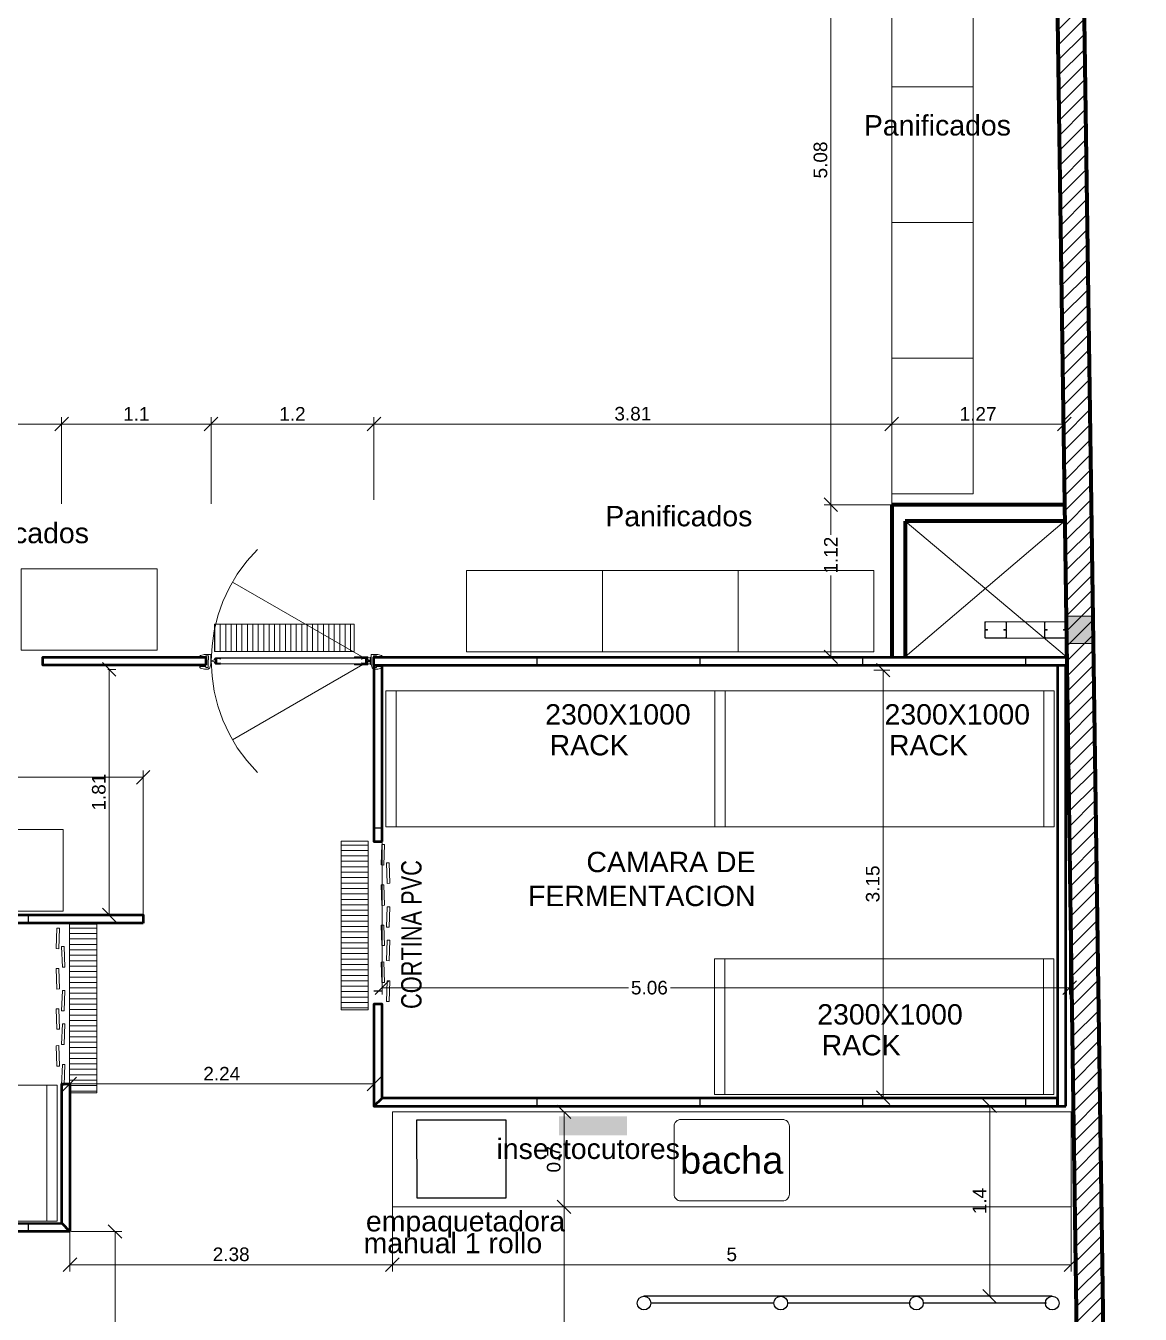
# Model space of a CAD drawing. Header units: inches. Extents: x 2 to 337, y 2 to 182.
# Drawn here: x 287.9 to 296.11, y 53.91 to 63.4 of the extents above; entities that cross this region are included whole.
import ezdxf

# ---------------------------------------------------------------- set-up
doc = ezdxf.new("R2010")
doc.units = ezdxf.units.IN
doc.header["$MEASUREMENT"] = 0
doc.linetypes.add('ACAD_ISO10W100', pattern=[18, 12, -3, 0, -3])
doc.linetypes.add('HIDDEN2', pattern=[4.7625, 3.175, -1.5875])
for name, color, linetype in [('(C)Paneles 60mm.', 4, 'Continuous'), ('0-CORTINAPVC-TXT', 7, 'Continuous'), ('01-COTAS ESTRUCTURA', 9, 'Continuous'), ('DEF-GUARDARIEL', 1, 'Continuous'), ('JU-PLANTA(XREF)$0$0-EQUIPAMIENTO-LAB', 6, 'Continuous'), ('JU-PLANTA(XREF)$0$COMESTIBLES0-EQUIP-TXT', 3, 'Continuous'), ('L pisos', 8, 'Continuous')]:
    doc.layers.add(name, color=color, linetype=linetype)
for name, color, linetype, lineweight in [('0-EQUIPAMIENTO-LAB', 6, 'Continuous', 13), ('01 eje', 30, 'ACAD_ISO10W100', 9), ('ARQ-CORTINA PVC', 4, 'Continuous', 5), ('ARQ-REJILLAS', 4, 'Continuous', 5), ('COMESTIBLES0-EQUIP-TXT', 3, 'Continuous', 9), ('L COTAS', 1, 'Continuous', 9), ('L EQUIP', 6, 'Continuous', 9), ('l muro', 5, 'Continuous', 80), ('L PANELES', 136, 'Continuous', 50), ('L PROYEC', 4, 'HIDDEN2', 9), ('LAVADO MU', 10, 'Continuous', 5), ('smr acero', 170, 'Continuous', 15)]:
    doc.layers.add(name, color=color, linetype=linetype, lineweight=lineweight)
doc.styles.add('3mm para 1.100', font='ARIAL.TTF')
doc.styles.add('ARIAL', font='ARIAL.TTF')
doc.styles.add('JU-PLANTA(XREF)$0$ARIAL', font='ARIAL.TTF')
doc.styles.add('LZ-COME$0$LETRITAS', font='ROMAN1.shx', dxfattribs={"width": 1.2, "height": 0.225})
doc.styles.get("Standard").update_dxf_attribs({"font": 'ARIAL.TTF'})
doc.dimstyles.new('cotas 1.50', dxfattribs={"dimscale": 0.5, "dimtxt": 0.2, "dimasz": 0.2, "dimexe": 0.1, "dimexo": 0, "dimgap": 0.05, "dimtad": 1, "dimdsep": 46, "dimtxsty": 'ARIAL', "dimblk": 'OBLIQUE', "dimcen": 0.09, "dimclrd": 256, "dimclre": 256, "dimclrt": 256, "dimadec": 0, "dimazin": 2, "dimtfac": 1, "dimtofl": 0, "dimtmove": 2, "dimatfit": 3, "dimfxl": 0, "dimtolj": 1, "dimtzin": 0, "dimlwd": -1, "dimlwe": -1, "dimarcsym": 0})

# ---------------------------------------------------------------- blocks, each defined once
blk = doc.blocks.new('terreno1')
at = {"layer": '01 eje', "ltscale": 0.05}
blk.add_line((2904.08, 736.346), (2902.361, 855.1848), dxfattribs=at)
blk = doc.blocks.new('RACKS 250')
for p, q in [((-1.05, -2.5), (-1.05, 0)), ((-1.05, 0), (-0.05, 0)), ((-0.05, 0), (-0.05, -2.5)), ((-1.05, -0.0762), (-0.05, -0.0762)), ((-1.05, -2.4238), (-0.05, -2.4238)), ((-0.05, -2.5), (-1.05, -2.5))]:
    blk.add_line(p, q)
blk = doc.blocks.new('_Oblique')
at = {"color": 0, "linetype": 'ByBlock', "lineweight": -2}
blk.add_line((-0.5, -0.5), (0.5, 0.5), dxfattribs=at)
blk = doc.blocks.new('*D566')
at = {"layer": 'Defpoints', "color": 0}
for p in [(290.526, 57.3992), (295.5909, 57.3009), (295.5909, 56.3181)]:
    blk.add_point(p, dxfattribs=at)
at = {"layer": 'L COTAS'}
for p, q in [((290.526, 57.3992), (290.526, 56.2681)), ((295.5909, 57.3009), (295.5909, 56.2681)), ((290.526, 56.3181), (292.3408, 56.3181)), ((295.5909, 56.3181), (292.6505, 56.3181))]:
    blk.add_line(p, q, dxfattribs=at)
at = {"layer": 'L COTAS', "xscale": 0.1, "yscale": 0.1, "zscale": 0.1, "rotation": 180}
blk.add_blockref('_Oblique', (290.526, 56.3181), dxfattribs=at)
at = {"layer": 'L COTAS', "xscale": 0.1, "yscale": 0.1, "zscale": 0.1}
blk.add_blockref('_Oblique', (295.5909, 56.3181), dxfattribs=at)
at = {"layer": 'L COTAS', "insert": (292.4956, 56.3181), "char_height": 0.1, "attachment_point": 5, "style": 'ARIAL'}
blk.add_mtext('\\A1;5.06', dxfattribs=at)
blk = doc.blocks.new('*D567')
at = {"layer": 'Defpoints', "color": 0}
for p in [(294.1501, 58.6578), (294.1501, 55.5078), (294.2175, 55.5078)]:
    blk.add_point(p, dxfattribs=at)
at = {"layer": 'L COTAS'}
for p, q in [((294.1501, 58.6578), (294.2675, 58.6578)), ((294.2175, 58.6578), (294.2175, 55.5078)), ((294.1501, 55.5078), (294.2675, 55.5078))]:
    blk.add_line(p, q, dxfattribs=at)
at = {"layer": 'L COTAS', "xscale": 0.1, "yscale": 0.1, "zscale": 0.1}
for p, rotation in [((294.2175, 58.6578), 90), ((294.2175, 55.5078), 270)]:
    blk.add_blockref('_Oblique', p, dxfattribs=dict(at, rotation=rotation))
at = {"layer": 'L COTAS', "insert": (294.1414, 57.0828), "char_height": 0.1, "attachment_point": 5, "rotation": 90, "style": 'ARIAL'}
blk.add_mtext('\\A1;3.15', dxfattribs=at)
blk = doc.blocks.new('*D568')
at = {"layer": 'Defpoints', "color": 0}
for p in [(294.6974, 55.4479), (294.6974, 54.0452), (295.0029, 54.0452)]:
    blk.add_point(p, dxfattribs=at)
at = {"layer": 'L COTAS'}
for p, q in [((294.6974, 55.4479), (295.0529, 55.4479)), ((295.0029, 55.4479), (295.0029, 54.0452)), ((294.6974, 54.0452), (295.0529, 54.0452))]:
    blk.add_line(p, q, dxfattribs=at)
at = {"layer": 'L COTAS', "xscale": 0.1, "yscale": 0.1, "zscale": 0.1}
for p, rotation in [((295.0029, 55.4479), 90), ((295.0029, 54.0452), 270)]:
    blk.add_blockref('_Oblique', p, dxfattribs=dict(at, rotation=rotation))
at = {"layer": 'L COTAS', "insert": (294.9277, 54.7465), "char_height": 0.1, "attachment_point": 5, "rotation": 90, "style": 'ARIAL'}
blk.add_mtext('\\A1;1.4', dxfattribs=at)
blk = doc.blocks.new('*D571')
at = {"layer": 'Defpoints', "color": 0}
for p in [(293.8323, 59.8762), (294.2811, 59.8762), (294.2809, 58.7561)]:
    blk.add_point(p, dxfattribs=at)
at = {"layer": 'L COTAS'}
for p, q in [((294.2811, 59.8762), (293.7823, 59.8762)), ((293.8323, 59.8762), (293.8323, 59.6546)), ((293.8323, 58.7561), (293.8323, 59.3553)), ((294.2809, 58.7561), (293.7823, 58.7561))]:
    blk.add_line(p, q, dxfattribs=at)
at = {"layer": 'L COTAS', "xscale": 0.1, "yscale": 0.1, "zscale": 0.1}
for p, rotation in [((293.8323, 59.8762), 90), ((293.8323, 58.7561), 270)]:
    blk.add_blockref('_Oblique', p, dxfattribs=dict(at, rotation=rotation))
at = {"layer": 'L COTAS', "insert": (293.8323, 59.5049), "char_height": 0.1, "attachment_point": 5, "rotation": 90, "style": 'ARIAL'}
blk.add_mtext('\\A1;1.12', dxfattribs=at)
blk = doc.blocks.new('*D613')
at = {"layer": 'Defpoints', "color": 0}
for p in [(288.5065, 58.6635), (288.5161, 56.8544), (288.7665, 56.8544)]:
    blk.add_point(p, dxfattribs=at)
at = {"layer": 'L COTAS'}
for p, q in [((288.5065, 58.6635), (288.5661, 58.6635)), ((288.5161, 58.6635), (288.5161, 56.8544)), ((288.7665, 56.8544), (288.4661, 56.8544))]:
    blk.add_line(p, q, dxfattribs=at)
at = {"layer": 'L COTAS', "xscale": 0.1, "yscale": 0.1, "zscale": 0.1}
for p, rotation in [((288.5161, 58.6635), 90), ((288.5161, 56.8544), 270)]:
    blk.add_blockref('_Oblique', p, dxfattribs=dict(at, rotation=rotation))
at = {"layer": 'L COTAS', "insert": (288.44, 57.759), "char_height": 0.1, "attachment_point": 5, "rotation": 90, "style": 'ARIAL'}
blk.add_mtext('\\A1;1.81', dxfattribs=at)
blk = doc.blocks.new('*D614')
at = {"layer": 'Defpoints', "color": 0}
for p in [(288.2246, 55.6096), (288.2246, 55.4445), (290.4661, 55.4445)]:
    blk.add_point(p, dxfattribs=at)
at = {"layer": 'L COTAS'}
for p, q in [((288.2246, 55.4445), (288.2246, 55.6596)), ((290.4661, 55.4445), (290.4661, 55.6596)), ((290.4661, 55.6096), (288.2246, 55.6096))]:
    blk.add_line(p, q, dxfattribs=at)
at = {"layer": 'L COTAS', "xscale": 0.1, "yscale": 0.1, "zscale": 0.1, "rotation": 180}
blk.add_blockref('_Oblique', (288.2246, 55.6096), dxfattribs=at)
at = {"layer": 'L COTAS', "xscale": 0.1, "yscale": 0.1, "zscale": 0.1}
blk.add_blockref('_Oblique', (290.4661, 55.6096), dxfattribs=at)
at = {"layer": 'L COTAS', "insert": (289.3453, 55.6848), "char_height": 0.1, "attachment_point": 5, "style": 'ARIAL'}
blk.add_mtext('\\A1;2.24', dxfattribs=at)
blk = doc.blocks.new('*D616')
at = {"layer": 'Defpoints', "color": 0}
for p in [(288.2378, 54.5224), (288.2379, 49.5043), (288.559, 49.5043)]:
    blk.add_point(p, dxfattribs=at)
at = {"layer": 'L COTAS'}
for p, q in [((288.2378, 54.5224), (288.609, 54.5224)), ((288.559, 54.5224), (288.559, 49.5043)), ((288.2379, 49.5043), (288.609, 49.5043))]:
    blk.add_line(p, q, dxfattribs=at)
at = {"layer": 'L COTAS', "xscale": 0.1, "yscale": 0.1, "zscale": 0.1}
for p, rotation in [((288.559, 54.5224), 90), ((288.559, 49.5043), 270)]:
    blk.add_blockref('_Oblique', p, dxfattribs=dict(at, rotation=rotation))
at = {"layer": 'L COTAS', "insert": (288.483, 52.0134), "char_height": 0.1, "attachment_point": 5, "rotation": 90, "style": 'ARIAL'}
blk.add_mtext('\\A1;5.02', dxfattribs=at)
blk = doc.blocks.new('base1')
at = {"layer": 'smr acero'}
h = blk.add_hatch(color=256, dxfattribs=at)
h.dxf.hatch_style = 1
h.paths.add_polyline_path([(4862.6652, 1040.7971), (4862.6652, 1040.5971), (4862.4652, 1040.5971), (4862.4652, 1040.7971)])
for p, q in [((4863.1112, 1040.7572), (4862.8092, 1040.7572)), ((4863.1112, 1040.6372), (4862.8092, 1040.6372))]:
    blk.add_line(p, q, dxfattribs=at)
blk.add_lwpolyline([(4862.4652, 1040.5971), (4862.6652, 1040.5971), (4862.6652, 1040.7971), (4862.4652, 1040.7971)], close=True, dxfattribs=at)
for points in [[(4862.8192, 1040.7572), (4862.6712, 1040.7572, 0.414214), (4862.6652, 1040.7512), (4862.6652, 1040.7032, 0.414214), (4862.6712, 1040.6972), (4862.6852, 1040.6972), (4862.6852, 1040.6992), (4862.6732, 1040.6992, -0.414214), (4862.6672, 1040.7052), (4862.6672, 1040.7492, -0.414214), (4862.6732, 1040.7552), (4862.8172, 1040.7552, -0.414214), (4862.8232, 1040.7492), (4862.8232, 1040.7052, -0.414214), (4862.8172, 1040.6992), (4862.8052, 1040.6992), (4862.8052, 1040.6972), (4862.8192, 1040.6972, 0.414214), (4862.8252, 1040.7032), (4862.8252, 1040.7512, 0.414214)], [(4863.1112, 1040.7572), (4863.2592, 1040.7572, -0.414214), (4863.2652, 1040.7512), (4863.2652, 1040.7032, -0.414214), (4863.2592, 1040.6972), (4863.2452, 1040.6972), (4863.2452, 1040.6992), (4863.2572, 1040.6992, 0.414214), (4863.2632, 1040.7052), (4863.2632, 1040.7492, 0.414214), (4863.2572, 1040.7552), (4863.1132, 1040.7552, 0.414214), (4863.1072, 1040.7492), (4863.1072, 1040.7052, 0.414214), (4863.1132, 1040.6992), (4863.1252, 1040.6992), (4863.1252, 1040.6972), (4863.1112, 1040.6972, -0.414214), (4863.1052, 1040.7032), (4863.1052, 1040.7512, -0.414214)], [(4862.8192, 1040.6372), (4862.6712, 1040.6372, -0.414214), (4862.6652, 1040.6432), (4862.6652, 1040.6912, -0.414214), (4862.6712, 1040.6972), (4862.6852, 1040.6972), (4862.6852, 1040.6952), (4862.6732, 1040.6952, 0.414214), (4862.6672, 1040.6892), (4862.6672, 1040.6452, 0.414214), (4862.6732, 1040.6392), (4862.8172, 1040.6392, 0.414214), (4862.8232, 1040.6452), (4862.8232, 1040.6892, 0.414214), (4862.8172, 1040.6952), (4862.8052, 1040.6952), (4862.8052, 1040.6972), (4862.8192, 1040.6972, -0.414214), (4862.8252, 1040.6912), (4862.8252, 1040.6432, -0.414214)], [(4863.1112, 1040.6372), (4863.2592, 1040.6372, 0.414214), (4863.2652, 1040.6432), (4863.2652, 1040.6912, 0.414214), (4863.2592, 1040.6972), (4863.2452, 1040.6972), (4863.2452, 1040.6952), (4863.2572, 1040.6952, -0.414214), (4863.2632, 1040.6892), (4863.2632, 1040.6452, -0.414214), (4863.2572, 1040.6392), (4863.1132, 1040.6392, -0.414214), (4863.1072, 1040.6452), (4863.1072, 1040.6892, -0.414214), (4863.1132, 1040.6952), (4863.1252, 1040.6952), (4863.1252, 1040.6972), (4863.1112, 1040.6972, 0.414214), (4863.1052, 1040.6912), (4863.1052, 1040.6432, 0.414214)]]:
    blk.add_lwpolyline(points, format="xyb", close=True, dxfattribs=at)
blk = doc.blocks.new('*D586')
at = {"layer": 'Defpoints', "color": 0}
for p in [(288.1658, 60.4703), (283.1183, 59.9133), (288.1658, 59.8827)]:
    blk.add_point(p, dxfattribs=at)
at = {"layer": 'L COTAS'}
for p, q in [((283.1183, 59.9133), (283.1183, 60.5203)), ((283.1183, 60.4703), (288.1658, 60.4703)), ((288.1658, 59.8827), (288.1658, 60.5203))]:
    blk.add_line(p, q, dxfattribs=at)
at = {"layer": 'L COTAS', "xscale": 0.1, "yscale": 0.1, "zscale": 0.1, "rotation": 180}
blk.add_blockref('_Oblique', (283.1183, 60.4703), dxfattribs=at)
at = {"layer": 'L COTAS', "xscale": 0.1, "yscale": 0.1, "zscale": 0.1}
blk.add_blockref('_Oblique', (288.1658, 60.4703), dxfattribs=at)
at = {"layer": 'L COTAS', "insert": (285.6421, 60.5463), "char_height": 0.1, "attachment_point": 5, "style": 'ARIAL'}
blk.add_mtext('\\A1;5.05', dxfattribs=at)
blk = doc.blocks.new('*D587')
at = {"layer": 'Defpoints', "color": 0}
for p in [(289.2662, 60.4703), (288.1658, 59.8827), (289.2662, 59.8832)]:
    blk.add_point(p, dxfattribs=at)
at = {"layer": 'L COTAS'}
for p, q in [((288.1658, 59.8827), (288.1658, 60.5203)), ((288.1658, 60.4703), (289.2662, 60.4703)), ((289.2662, 59.8832), (289.2662, 60.5203))]:
    blk.add_line(p, q, dxfattribs=at)
at = {"layer": 'L COTAS', "xscale": 0.1, "yscale": 0.1, "zscale": 0.1, "rotation": 180}
blk.add_blockref('_Oblique', (288.1658, 60.4703), dxfattribs=at)
at = {"layer": 'L COTAS', "xscale": 0.1, "yscale": 0.1, "zscale": 0.1}
blk.add_blockref('_Oblique', (289.2662, 60.4703), dxfattribs=at)
at = {"layer": 'L COTAS', "insert": (288.716, 60.5455), "char_height": 0.1, "attachment_point": 5, "style": 'ARIAL'}
blk.add_mtext('\\A1;1.1', dxfattribs=at)
blk = doc.blocks.new('*D588')
at = {"layer": 'Defpoints', "color": 0}
for p in [(290.4662, 60.4703), (290.4662, 59.9136), (289.2662, 59.8832)]:
    blk.add_point(p, dxfattribs=at)
at = {"layer": 'L COTAS'}
for p, q in [((289.2662, 59.8832), (289.2662, 60.5203)), ((289.2662, 60.4703), (290.4662, 60.4703)), ((290.4662, 59.9136), (290.4662, 60.5203))]:
    blk.add_line(p, q, dxfattribs=at)
at = {"layer": 'L COTAS', "xscale": 0.1, "yscale": 0.1, "zscale": 0.1, "rotation": 180}
blk.add_blockref('_Oblique', (289.2662, 60.4703), dxfattribs=at)
at = {"layer": 'L COTAS', "xscale": 0.1, "yscale": 0.1, "zscale": 0.1}
blk.add_blockref('_Oblique', (290.4662, 60.4703), dxfattribs=at)
at = {"layer": 'L COTAS', "insert": (289.8662, 60.5455), "char_height": 0.1, "attachment_point": 5, "style": 'ARIAL'}
blk.add_mtext('\\A1;1.2', dxfattribs=at)
blk = doc.blocks.new('*D589')
at = {"layer": 'Defpoints', "color": 0}
for p in [(294.2811, 60.4703), (290.4662, 59.9136), (294.2811, 59.8762)]:
    blk.add_point(p, dxfattribs=at)
at = {"layer": 'L COTAS'}
for p, q in [((290.4662, 59.9136), (290.4662, 60.5203)), ((290.4662, 60.4703), (294.2811, 60.4703)), ((294.2811, 59.8762), (294.2811, 60.5203))]:
    blk.add_line(p, q, dxfattribs=at)
at = {"layer": 'L COTAS', "xscale": 0.1, "yscale": 0.1, "zscale": 0.1, "rotation": 180}
blk.add_blockref('_Oblique', (290.4662, 60.4703), dxfattribs=at)
at = {"layer": 'L COTAS', "xscale": 0.1, "yscale": 0.1, "zscale": 0.1}
blk.add_blockref('_Oblique', (294.2811, 60.4703), dxfattribs=at)
at = {"layer": 'L COTAS', "insert": (292.3737, 60.5464), "char_height": 0.1, "attachment_point": 5, "style": 'ARIAL'}
blk.add_mtext('\\A1;3.81', dxfattribs=at)
blk = doc.blocks.new('*D628')
at = {"layer": 'Defpoints', "color": 0}
for p in [(288.7665, 57.8685), (283.1183, 56.8544), (288.7665, 56.8544)]:
    blk.add_point(p, dxfattribs=at)
at = {"layer": 'L COTAS'}
for p, q in [((283.1183, 56.8544), (283.1183, 57.9185)), ((288.7665, 56.8544), (288.7665, 57.9185)), ((283.1183, 57.8685), (288.7665, 57.8685))]:
    blk.add_line(p, q, dxfattribs=at)
at = {"layer": 'L COTAS', "xscale": 0.1, "yscale": 0.1, "zscale": 0.1, "rotation": 180}
blk.add_blockref('_Oblique', (283.1183, 57.8685), dxfattribs=at)
at = {"layer": 'L COTAS', "xscale": 0.1, "yscale": 0.1, "zscale": 0.1}
blk.add_blockref('_Oblique', (288.7665, 57.8685), dxfattribs=at)
at = {"layer": 'L COTAS', "insert": (285.9424, 57.9446), "char_height": 0.1, "attachment_point": 5, "style": 'ARIAL'}
blk.add_mtext('\\A1;5.65', dxfattribs=at)
blk = doc.blocks.new('*D629')
at = {"layer": 'Defpoints', "color": 0}
for p in [(295.5527, 60.4703), (294.2811, 59.8762), (295.5527, 59.8762)]:
    blk.add_point(p, dxfattribs=at)
at = {"layer": 'L COTAS'}
for p, q in [((294.2811, 59.8762), (294.2811, 60.5203)), ((294.2811, 60.4703), (295.5527, 60.4703)), ((295.5527, 59.8762), (295.5527, 60.5203))]:
    blk.add_line(p, q, dxfattribs=at)
at = {"layer": 'L COTAS', "xscale": 0.1, "yscale": 0.1, "zscale": 0.1, "rotation": 180}
blk.add_blockref('_Oblique', (294.2811, 60.4703), dxfattribs=at)
at = {"layer": 'L COTAS', "xscale": 0.1, "yscale": 0.1, "zscale": 0.1}
blk.add_blockref('_Oblique', (295.5527, 60.4703), dxfattribs=at)
at = {"layer": 'L COTAS', "insert": (294.9169, 60.5455), "char_height": 0.1, "attachment_point": 5, "style": 'ARIAL'}
blk.add_mtext('\\A1;1.27', dxfattribs=at)
blk = doc.blocks.new('PVV1H 1_00_60')
at = {"layer": 'L EQUIP'}
for p, q in [((0.0173, 0.0017), (0.0173, 0.0467)), ((0.0173, 0.0467), (0.0213, 0.0467)), ((0.0213, 0.0017), (0.0173, 0.0017)), ((0.0213, 0.0467), (0.0213, 0.0017)), ((0.0377, 0.0427), (0.0213, 0.0427)), ((0.0213, 0.0427), (0.0213, 0.0057)), ((0.0213, 0.0337), (0.0263, 0.0292)), ((0.0213, 0.0147), (0.0263, 0.0192)), ((0.0213, 0.0057), (0.0377, 0.0057)), ((0.0276, 0.0287), (0.0315, 0.0287)), ((0.0276, 0.0197), (0.0315, 0.0197)), ((0.1216, 0.0492), (0.0377, 0.0492)), ((0.0377, 0.0492), (0.0377, 0.0427)), ((0.0377, 0.0057), (0.0377, -0.0008)), ((0.1216, 0.0442), (0.0427, 0.0442)), ((0.0427, 0.0442), (0.0427, 0.0042)), ((0.1216, 0.0042), (0.0427, 0.0042)), ((0.0567, 0.0492), (0.0567, 0.0442)), ((0.0567, 0.0042), (0.0567, -0.0008)), ((0.1012, 0.0492), (0.1012, 0.0467)), ((0.1012, 0.0467), (0.1162, 0.0467)), ((0.1012, 0.0017), (0.1012, -0.0008)), ((0.1012, 0.0017), (0.1162, 0.0017)), ((0.1045, 0.0467), (0.1045, 0.0442)), ((0.1045, 0.0042), (0.1045, 0.0017)), ((0.1129, 0.0467), (0.1129, 0.0442)), ((0.1129, 0.0042), (0.1129, 0.0017)), ((0.1162, 0.0492), (0.1162, 0.0467)), ((0.1162, 0.0017), (0.1162, -0.0008)), ((0.1216, 0.0442), (0.1216, 0.0492)), ((0.1216, -0.0008), (0.1216, 0.0042)), ((0.0377, -0.0008), (0.1216, -0.0008))]:
    blk.add_line(p, q, dxfattribs=at)
for points in [[(-0.0154, 0.06), (-0.0527, 0.06), (-0.0527, 0.0637), (-0.0519, 0.0653), (-0.0478, 0.0694), (-0.0242, 0.0756), (-0.0237, 0.0757), (-0.0207, 0.0757), (-0.0205, 0.0758), (0.0003, 0.0758), (0.0018, 0.0743), (0.0018, 0.0717), (0.0052, 0.0717), (0.0066, 0.0711), (0.0109, 0.0668), (0.0171, 0.0433), (0.0172, 0.0428), (0.0172, 0.0397), (0.0173, 0.0395), (0.0173, -0.0138), (0.0153, -0.0158), (-0.0205, -0.0158), (-0.0207, -0.0154), (-0.0238, -0.0154), (-0.0243, -0.0153), (-0.0464, -0.0094), (-0.0465, -0.0094), (-0.0478, -0.0091), (-0.0521, -0.0048), (-0.0527, -0.0034), (-0.0527, 0), (-0.0157, 0), (-0.0157, -0.0073), (-0.0152, -0.0078), (0.0013, -0.0078), (0.0018, -0.0073), (0.0018, 0.0173), (0, 0.0173), (0, 0.0658), (-0.0154, 0.0658)], [(0.0667, 0.0417), (0.9679, 0.0417), (0.9679, 0.0427), (0.0667, 0.0427)], [(0.0667, 0.0057), (0.9679, 0.0057), (0.9679, 0.0067), (0.0667, 0.0067)], [(1.05, 0.06), (1.0873, 0.06), (1.0873, 0.0637), (1.0865, 0.0653), (1.0824, 0.0694), (1.0588, 0.0756), (1.0583, 0.0757), (1.0553, 0.0757), (1.0551, 0.0758), (1.0343, 0.0758), (1.0328, 0.0743), (1.0328, 0.0717), (1.0294, 0.0717), (1.028, 0.0711), (1.0237, 0.0668), (1.0175, 0.0433), (1.0174, 0.0428), (1.0174, 0.0397), (1.0173, 0.0395), (1.0173, -0.0138), (1.0193, -0.0158), (1.0551, -0.0158), (1.0553, -0.0154), (1.0584, -0.0154), (1.0589, -0.0153), (1.081, -0.0094), (1.0811, -0.0094), (1.0824, -0.0091), (1.0867, -0.0048), (1.0873, -0.0034), (1.0873, 0), (1.0503, 0), (1.0503, -0.0073), (1.0498, -0.0078), (1.0333, -0.0078), (1.0328, -0.0073), (1.0328, 0.0173), (1.0346, 0.0173), (1.0346, 0.0658), (1.05, 0.0658)]]:
    blk.add_lwpolyline(points, close=True, dxfattribs=at)
for points in [[(0.0468, 0.0077, -0.414214), (0.0463, 0.0072), (0.0456, 0.0072, -0.185961), (0.0436, 0.0082), (0.0363, 0.0177, 0.169696), (0.0218, 0.0232), (0.0203, 0.0232, -1), (0.0203, 0.0252), (0.0218, 0.0252), (0.0203, 0.0252), (0.0218, 0.0252, 0.169696), (0.0363, 0.0307), (0.0433, 0.0397, -0.283499), (0.0463, 0.0412, -0.414214), (0.0468, 0.0407, -0.414214), (0.0463, 0.0402, 0.473727), (0.0438, 0.038), (0.0438, 0.0277), (0.0468, 0.0277), (0.0468, 0.0334), (0.0493, 0.0334), (0.0493, 0.0149), (0.0468, 0.0149), (0.0468, 0.0207), (0.0438, 0.0207), (0.0438, 0.0101, 0.348864), (0.0457, 0.0082), (0.0463, 0.0082, -0.414214)], [(0.0565, 0.0427), (0.0565, 0.0412, 0.414214), (0.0595, 0.0382), (0.0645, 0.0382, -0.061321), (0.0649, 0.0382), (0.0764, 0.0353), (0.0768, 0.0367), (0.0652, 0.0396, 0.061321), (0.0645, 0.0397), (0.0595, 0.0397, -0.414214), (0.058, 0.0412), (0.058, 0.0427), (0.0767, 0.0427), (0.0767, 0.0442), (0.0477, 0.0442, 0.414214), (0.0447, 0.0412), (0.0447, 0.0285), (0.0462, 0.0285), (0.0462, 0.0359), (0.05, 0.0359, -0.414214), (0.0515, 0.0344), (0.0515, 0.014, -0.414214), (0.05, 0.0125), (0.0462, 0.0125), (0.0462, 0.0199), (0.0447, 0.0199), (0.0447, 0.0072, 0.414214), (0.0477, 0.0042), (0.0767, 0.0042), (0.0767, 0.0057), (0.058, 0.0057), (0.058, 0.0072, -0.414214), (0.0595, 0.0087), (0.0645, 0.0087, 0.061321), (0.0652, 0.0088), (0.0768, 0.0117), (0.0764, 0.0131), (0.0649, 0.0102, -0.061321), (0.0645, 0.0102), (0.0595, 0.0102, 0.414214), (0.0565, 0.0072), (0.0565, 0.0057), (0.0477, 0.0057, -0.414214), (0.0462, 0.0072), (0.0462, 0.011), (0.05, 0.011, 0.414214), (0.053, 0.014), (0.053, 0.0344, 0.414214), (0.05, 0.0374), (0.0462, 0.0374), (0.0462, 0.0412, -0.414214), (0.0477, 0.0427)], [(0.9781, 0.0427), (0.9781, 0.0412, -0.414214), (0.9751, 0.0382), (0.9701, 0.0382, 0.061321), (0.9697, 0.0382), (0.9582, 0.0353), (0.9578, 0.0367), (0.9694, 0.0396, -0.061321), (0.9701, 0.0397), (0.9751, 0.0397, 0.414214), (0.9766, 0.0412), (0.9766, 0.0427), (0.9579, 0.0427), (0.9579, 0.0442), (0.9869, 0.0442, -0.414214), (0.9899, 0.0412), (0.9899, 0.0285), (0.9884, 0.0285), (0.9884, 0.0359), (0.9846, 0.0359, 0.414214), (0.9831, 0.0344), (0.9831, 0.014, 0.414214), (0.9846, 0.0125), (0.9884, 0.0125), (0.9884, 0.0199), (0.9899, 0.0199), (0.9899, 0.0072, -0.414214), (0.9869, 0.0042), (0.9579, 0.0042), (0.9579, 0.0057), (0.9766, 0.0057), (0.9766, 0.0072, 0.414214), (0.9751, 0.0087), (0.9701, 0.0087, -0.061321), (0.9694, 0.0088), (0.9578, 0.0117), (0.9582, 0.0131), (0.9697, 0.0102, 0.061321), (0.9701, 0.0102), (0.9751, 0.0102, -0.414214), (0.9781, 0.0072), (0.9781, 0.0057), (0.9869, 0.0057, 0.414214), (0.9884, 0.0072), (0.9884, 0.011), (0.9846, 0.011, -0.414214), (0.9816, 0.014), (0.9816, 0.0344, -0.414214), (0.9846, 0.0374), (0.9884, 0.0374), (0.9884, 0.0412, 0.414214), (0.9869, 0.0427)], [(0.9878, 0.0077, 0.414214), (0.9883, 0.0072), (0.989, 0.0072, 0.185961), (0.991, 0.0082), (0.9983, 0.0177, -0.169696), (1.0128, 0.0232), (1.0143, 0.0232, 1), (1.0143, 0.0252), (1.0128, 0.0252), (1.0143, 0.0252), (1.0128, 0.0252, -0.169696), (0.9983, 0.0307), (0.9913, 0.0397, 0.283499), (0.9883, 0.0412, 0.414214), (0.9878, 0.0407, 0.414214), (0.9883, 0.0402, -0.473727), (0.9908, 0.038), (0.9908, 0.0277), (0.9878, 0.0277), (0.9878, 0.0334), (0.9853, 0.0334), (0.9853, 0.0149), (0.9878, 0.0149), (0.9878, 0.0207), (0.9908, 0.0207), (0.9908, 0.0101, -0.348864), (0.9889, 0.0082), (0.9883, 0.0082, 0.414214)]]:
    blk.add_lwpolyline(points, format="xyb", close=True, dxfattribs=at)
blk.add_circle((0.0303, 0.0242), 0.0045, dxfattribs=at)
for centre, radius, start, end in [((0.0276, 0.0307), 0.002, 227.72631, 270), ((0.0276, 0.0177), 0.002, 90, 132.27369), ((0.0315, 0.0267), 0.002, 65.38002, 90), ((0.0315, 0.0217), 0.002, 270, 294.61998), ((0.0303, 0.0242), 0.00475, 294.61998, 65.38002)]:
    blk.add_arc(centre, radius, start, end, dxfattribs=at)
at = {"layer": 'L PROYEC'}
for q in [(0.8833, 0.5167), (0.8833, -0.4683)]:
    blk.add_line((0.0303, 0.0242), q, dxfattribs=at)
blk.add_arc((0.0303, 0.0242), 0.985, 315, 45, dxfattribs=at)
blk = doc.blocks.new('*D652')
at = {"layer": 'Defpoints', "color": 0}
for p in [(290.6023, 54.7038), (295.6023, 54.7038), (290.6023, 54.2776)]:
    blk.add_point(p, dxfattribs=at)
at = {"layer": 'L COTAS'}
for p, q in [((290.6023, 54.7038), (290.6023, 54.2276)), ((295.6023, 54.7038), (295.6023, 54.2276)), ((295.6023, 54.2776), (290.6023, 54.2776))]:
    blk.add_line(p, q, dxfattribs=at)
at = {"layer": 'L COTAS', "xscale": 0.1, "yscale": 0.1, "zscale": 0.1, "rotation": 180}
blk.add_blockref('_Oblique', (290.6023, 54.2776), dxfattribs=at)
at = {"layer": 'L COTAS', "xscale": 0.1, "yscale": 0.1, "zscale": 0.1}
blk.add_blockref('_Oblique', (295.6023, 54.2776), dxfattribs=at)
at = {"layer": 'L COTAS', "insert": (293.1023, 54.3534), "char_height": 0.1, "attachment_point": 5, "style": 'ARIAL'}
blk.add_mtext('\\A1;5', dxfattribs=at)
blk = doc.blocks.new('*D653')
at = {"layer": 'Defpoints', "color": 0}
for p in [(290.6023, 54.7038), (288.2272, 54.5224), (288.2272, 54.2776)]:
    blk.add_point(p, dxfattribs=at)
at = {"layer": 'L COTAS'}
for p, q in [((290.6023, 54.7038), (290.6023, 54.2276)), ((288.2272, 54.5224), (288.2272, 54.2276)), ((290.6023, 54.2776), (288.2272, 54.2776))]:
    blk.add_line(p, q, dxfattribs=at)
at = {"layer": 'L COTAS', "xscale": 0.1, "yscale": 0.1, "zscale": 0.1, "rotation": 180}
blk.add_blockref('_Oblique', (288.2272, 54.2776), dxfattribs=at)
at = {"layer": 'L COTAS', "xscale": 0.1, "yscale": 0.1, "zscale": 0.1}
blk.add_blockref('_Oblique', (290.6023, 54.2776), dxfattribs=at)
at = {"layer": 'L COTAS', "insert": (289.4147, 54.3537), "char_height": 0.1, "attachment_point": 5, "style": 'ARIAL'}
blk.add_mtext('\\A1;2.38', dxfattribs=at)
blk = doc.blocks.new('*D655')
at = {"layer": 'Defpoints', "color": 0}
for p in [(291.8672, 54.7038), (291.8672, 54.7038), (291.8677, 50.1553)]:
    blk.add_point(p, dxfattribs=at)
at = {"layer": 'L COTAS'}
for p, q in [((291.8672, 54.7038), (291.8172, 54.7038)), ((291.8672, 50.1553), (291.8672, 54.7038)), ((291.8677, 50.1553), (291.8172, 50.1553))]:
    blk.add_line(p, q, dxfattribs=at)
at = {"layer": 'L COTAS', "xscale": 0.1, "yscale": 0.1, "zscale": 0.1}
for p, rotation in [((291.8672, 54.7038), 90), ((291.8672, 50.1553), 270)]:
    blk.add_blockref('_Oblique', p, dxfattribs=dict(at, rotation=rotation))
at = {"layer": 'L COTAS', "insert": (291.7914, 52.4296), "char_height": 0.1, "attachment_point": 5, "rotation": 90, "style": 'ARIAL'}
blk.add_mtext('\\A1;4.55', dxfattribs=at)
blk = doc.blocks.new('*D656')
at = {"layer": 'Defpoints', "color": 0}
for p in [(291.8672, 55.4038), (291.8672, 55.4038), (291.8672, 54.7038)]:
    blk.add_point(p, dxfattribs=at)
at = {"layer": 'L COTAS'}
for p, q in [((291.8672, 55.4038), (291.8172, 55.4038)), ((291.8672, 54.7038), (291.8672, 55.4038)), ((291.8672, 54.7038), (291.8172, 54.7038))]:
    blk.add_line(p, q, dxfattribs=at)
at = {"layer": 'L COTAS', "xscale": 0.1, "yscale": 0.1, "zscale": 0.1}
for p, rotation in [((291.8672, 55.4038), 90), ((291.8672, 54.7038), 270)]:
    blk.add_blockref('_Oblique', p, dxfattribs=dict(at, rotation=rotation))
at = {"layer": 'L COTAS', "insert": (291.7912, 55.0538), "char_height": 0.1, "attachment_point": 5, "rotation": 90, "style": 'ARIAL'}
blk.add_mtext('\\A1;0.7', dxfattribs=at)
blk = doc.blocks.new('*D675')
at = {"layer": 'Defpoints', "color": 0}
for p in [(294.2811, 64.9558), (293.8323, 59.8762), (294.2811, 59.8762)]:
    blk.add_point(p, dxfattribs=at)
at = {"layer": 'L COTAS'}
for p, q in [((294.2811, 64.9558), (293.7823, 64.9558)), ((293.8323, 64.9558), (293.8323, 59.8762)), ((294.2811, 59.8762), (293.7823, 59.8762))]:
    blk.add_line(p, q, dxfattribs=at)
at = {"layer": 'L COTAS', "xscale": 0.1, "yscale": 0.1, "zscale": 0.1}
for p, rotation in [((293.8323, 64.9558), 90), ((293.8323, 59.8762), 270)]:
    blk.add_blockref('_Oblique', p, dxfattribs=dict(at, rotation=rotation))
at = {"layer": 'L COTAS', "insert": (293.7562, 62.416), "char_height": 0.1, "attachment_point": 5, "rotation": 90, "style": 'ARIAL'}
blk.add_mtext('\\A1;5.08', dxfattribs=at)

msp = doc.modelspace()

# ---------------------------------------------------------------- hatches: boundary and pattern name
at = {"layer": 'ARQ-REJILLAS'}
h = msp.add_hatch(dxfattribs=at)
h.set_pattern_fill('_USER', color=256, scale=0.04, angle=450, style=0, pattern_type=0)
h.set_pattern_definition([(90, (-468.425862, 3457.140997), (-0.04, 2e-17), [])])
h.paths.add_polyline_path([(290.3199, 58.7957), (290.3199, 58.9955), (289.2919, 58.9957), (289.2919, 58.7957)])
h = msp.add_hatch(dxfattribs=at)
h.set_pattern_fill('_USER', color=256, scale=0.04, angle=540, style=0, pattern_type=0)
h.set_pattern_definition([(180, (-3109.830033, -701.390743), (-1e-17, -0.04), [])])
h.paths.add_polyline_path([(290.2238, 57.3981), (290.4238, 57.3981), (290.4238, 56.1558), (290.2238, 56.1558)])
h = msp.add_hatch(dxfattribs=at)
h.set_pattern_fill('_USER', color=256, scale=0.04, angle=540, style=0, pattern_type=0)
h.set_pattern_definition([(180, (-3109.920737, -702.00292), (-1e-17, -0.04), [])])
h.paths.add_polyline_path([(288.4246, 56.786), (288.2246, 56.786), (288.2246, 55.5436), (288.4246, 55.5436)])
at = {"layer": 'LAVADO MU'}
h = msp.add_hatch(dxfattribs=at)
h.set_pattern_fill('ANSI31', color=256, scale=0.025)
h.set_pattern_definition([(45, (-3196.89822, -701.39074), (-0.0561266008, 0.0561266008), [])])
h.paths.add_polyline_path([(295.0881, 92.0018), (295.2876, 92.0018), (294.8506, 122.2518), (294.6506, 122.2518)])
h.paths.add_polyline_path([(295.3223, 89.6018), (295.1228, 89.6018), (295.7172, 48.505), (295.9159, 48.505), (295.9159, 48.5053)])

# ---------------------------------------------------------------- linework, layer by layer
at = {"layer": 'ARQ-CORTINA PVC'}
for points in [[(290.5439, 57.3728), (290.525, 57.3735), (290.5198, 57.2228), (290.5386, 57.2221)], [(290.578, 57.2381), (290.5592, 57.2374), (290.5644, 57.0867), (290.5833, 57.0873)], [(290.5439, 56.9255), (290.525, 56.9248), (290.5198, 57.0755), (290.5386, 57.0762)], [(290.578, 56.7636), (290.5592, 56.7643), (290.5644, 56.915), (290.5833, 56.9143)], [(290.5439, 56.6288), (290.525, 56.6282), (290.5198, 56.7789), (290.5386, 56.7796)], [(288.1503, 56.7562), (288.1315, 56.7569), (288.1262, 56.6062), (288.1451, 56.6055)], [(290.578, 56.517), (290.5592, 56.5176), (290.5644, 56.6683), (290.5833, 56.6677)], [(288.1845, 56.6215), (288.1656, 56.6208), (288.1709, 56.4701), (288.1897, 56.4707)], [(290.5439, 56.3574), (290.525, 56.3567), (290.5198, 56.5075), (290.5386, 56.5081)], [(288.1503, 56.3089), (288.1315, 56.3082), (288.1262, 56.4589), (288.1451, 56.4596)], [(288.1845, 56.147), (288.1656, 56.1477), (288.1709, 56.2984), (288.1897, 56.2977)], [(290.578, 56.2172), (290.5592, 56.2178), (290.5644, 56.3686), (290.5833, 56.3679)], [(288.1503, 56.0122), (288.1315, 56.0116), (288.1262, 56.1623), (288.1451, 56.163)], [(288.1845, 55.9003), (288.1656, 55.901), (288.1709, 56.0517), (288.1897, 56.0511)], [(288.1503, 55.7408), (288.1315, 55.7401), (288.1262, 55.8909), (288.1451, 55.8915)], [(288.1845, 55.6006), (288.1656, 55.6012), (288.1709, 55.752), (288.1897, 55.7513)]]:
    msp.add_lwpolyline(points, close=True, dxfattribs=at)
at = {"layer": 'ARQ-REJILLAS'}
for points in [[(290.3199, 58.7957), (290.3199, 58.9955), (289.2919, 58.9957), (289.2919, 58.7957)], [(290.3199, 58.7957), (290.3199, 58.9955), (289.2919, 58.9957), (289.2919, 58.7957)], [(290.2238, 57.3981), (290.4238, 57.3981), (290.4238, 56.1558), (290.2238, 56.1558)], [(290.2238, 57.3981), (290.4238, 57.3981), (290.4238, 56.1558), (290.2238, 56.1558)], [(288.4246, 56.786), (288.2246, 56.786), (288.2246, 55.5436), (288.4246, 55.5436)], [(288.4246, 56.786), (288.2246, 56.786), (288.2246, 55.5436), (288.4246, 55.5436)]]:
    msp.add_lwpolyline(points, close=True, dxfattribs=at)
at = {"layer": 'DEF-GUARDARIEL'}
for p, q in [((295.4633, 54.0452), (292.4559, 54.0452)), ((293.4128, 53.9947), (292.5086, 53.9947)), ((294.4202, 53.9947), (293.516, 53.9947)), ((295.4202, 53.9947), (294.516, 53.9947))]:
    msp.add_line(p, q, dxfattribs=at)
for centre in [(292.4559, 53.9947), (293.4633, 53.9947), (294.4633, 53.9947), (295.4633, 53.9947)]:
    msp.add_circle(centre, 0.0504, dxfattribs=at)
at = {"layer": 'JU-PLANTA(XREF)$0$0-EQUIPAMIENTO-LAB'}
msp.add_lwpolyline([(290.7811, 55.3418), (290.7812, 54.7698), (291.4412, 54.7698), (291.4411, 55.3418)], close=True, dxfattribs=at)
at = {"layer": 'L COTAS'}
for p, q in [((295.5545, 59.7562), (294.3809, 58.7562)), ((294.3811, 59.7562), (295.5689, 58.7567))]:
    msp.add_line(p, q, dxfattribs=at)
at = {"layer": 'L EQUIP'}
for points in [[(294.2811, 62.9558), (294.2811, 63.9558), (294.8811, 63.9558), (294.8811, 62.9558)], [(294.2811, 61.9558), (294.2811, 62.9558), (294.8811, 62.9558), (294.8811, 61.9558)], [(294.2811, 60.9558), (294.2811, 61.9558), (294.8811, 61.9558), (294.8811, 60.9558)], [(294.2811, 59.9558), (294.2811, 60.9558), (294.8811, 60.9558), (294.8811, 59.9558)], [(288.8683, 58.8037), (287.8683, 58.8037), (287.8683, 59.4037), (288.8683, 59.4037)], [(292.1494, 58.7925), (291.1494, 58.7925), (291.1494, 59.3925), (292.1494, 59.3925)], [(293.1494, 58.7925), (292.1494, 58.7925), (292.1494, 59.3925), (293.1494, 59.3925)], [(294.1494, 58.7925), (293.1494, 58.7925), (293.1494, 59.3925), (294.1494, 59.3925)], [(288.1759, 56.8833), (287.1759, 56.8833), (287.1759, 57.4833), (288.1759, 57.4833)]]:
    msp.add_lwpolyline(points, close=True, dxfattribs=at)
msp.add_lwpolyline([(295.6023, 55.4038), (290.6023, 55.4038), (290.6023, 54.7038), (295.6023, 54.7038), (295.6023, 55.4038)], dxfattribs=at)
msp.add_lwpolyline([(292.7273, 55.3474), (293.4773, 55.3474, -0.414214), (293.5273, 55.2974), (293.5273, 54.7974, -0.414214), (293.4773, 54.7474), (292.7273, 54.7474, -0.414214), (292.6773, 54.7974), (292.6773, 55.2974, -0.414214)], format="xyb", close=True, dxfattribs=at)
at = {"layer": 'l muro'}
for p, q in [((294.2811, 59.8762), (294.2809, 58.7561)), ((295.5527, 59.8762), (294.2811, 59.8762)), ((294.3811, 59.7562), (294.3809, 58.7562)), ((295.5545, 59.7562), (294.3811, 59.7562))]:
    msp.add_line(p, q, dxfattribs=at)
msp.add_lwpolyline([(295.9177, 48.5053), (295.3231, 89.6018), (295.1228, 89.6018), (295.7172, 48.505)], dxfattribs=at)
at = {"layer": 'L PANELES'}
for points in [[(289.227, 58.6944), (288.027, 58.6944), (288.027, 58.7544), (289.227, 58.7544)], [(290.526, 57.3958), (290.5261, 58.6931), (290.4662, 58.6931), (290.4661, 57.3958)], [(295.5653, 58.7531), (295.5653, 58.6931), (290.4662, 58.6931), (290.4662, 58.7531)], [(295.5628, 55.4445), (295.5629, 58.6931), (295.5031, 58.6931), (295.503, 55.4445)], [(288.7665, 56.7945), (283.1183, 56.7945), (283.1183, 56.8544), (288.7665, 56.8544)], [(290.526, 55.5044), (290.5261, 56.1958), (290.4662, 56.1958), (290.4661, 55.4445)], [(288.2272, 54.5224), (288.1671, 54.5825), (288.1683, 55.6099), (288.2271, 55.6099)], [(295.503, 55.5046), (290.526, 55.5044), (290.4661, 55.4445), (295.503, 55.4445)], [(288.2272, 54.5224), (283.1183, 54.5224), (283.1183, 54.5824), (288.1672, 54.5825)]]:
    msp.add_lwpolyline(points, close=True, dxfattribs=at)
at = {"layer": 'L pisos'}
for p, q in [((291.6662, 58.752), (291.6662, 58.6922)), ((292.8662, 58.7523), (292.8662, 58.6925)), ((294.0662, 58.7525), (294.0662, 58.6928)), ((295.2662, 58.752), (295.2662, 58.6922)), ((290.5263, 57.4931), (290.4662, 57.4931)), ((287.9184, 56.8545), (287.9184, 56.7948)), ((290.5263, 56.2931), (290.4662, 56.2931)), ((291.6661, 55.5046), (291.6661, 55.4448)), ((292.8661, 55.5049), (292.8661, 55.4451)), ((294.0661, 55.5051), (294.0661, 55.4454)), ((295.2661, 55.5046), (295.2661, 55.4448)), ((287.9184, 54.5825), (287.9184, 54.5227))]:
    msp.add_line(p, q, dxfattribs=at)
msp.add_solid([(291.8304, 55.2319), (291.8304, 55.3719), (292.3304, 55.2319), (292.3304, 55.3719)], dxfattribs=at)

# ---------------------------------------------------------------- block references
at = {"layer": '(C)Paneles 60mm.', "color": 5, "xscale": 1.179820487098937, "yscale": 1.179820487098937, "zscale": 1.179820487098937, "rotation": 180}
msp.add_blockref('PVV1H 1_00_60', (290.4662, 58.7544), dxfattribs=at)
at = {"layer": '0-EQUIPAMIENTO-LAB', "rotation": 90}
for p in [(290.5547, 58.5545), (292.9785, 58.5545), (292.9745, 56.5819), (285.6332, 55.6492)]:
    msp.add_blockref('RACKS 250', p, dxfattribs=at)
at = {"layer": '01-COTAS ESTRUCTURA', "xscale": -1}
msp.add_blockref('base1', (5158.2317, -981.7427), dxfattribs=at)
at = {"layer": 'l muro'}
msp.add_blockref('terreno1', (-2607.9684, -701.3907), dxfattribs=at)

# ---------------------------------------------------------------- texts
at = {"layer": '0-CORTINAPVC-TXT', "style": 'LZ-COME$0$LETRITAS', "width": 0.8}
msp.add_text('CORTINA PVC', height=0.15, rotation=90, dxfattribs=at).set_placement((290.8171, 56.1615))
at = {"layer": 'COMESTIBLES0-EQUIP-TXT', "style": 'ARIAL'}
for s, p in [('2300X1000', (291.7278, 58.2569)), ('2300X1000', (294.2278, 58.2569)), ('RACK', (291.7608, 58.0299)), ('RACK', (294.2608, 58.0299)), ('2300X1000', (293.7321, 56.0468)), ('RACK', (293.7651, 55.8197))]:
    msp.add_text(s, height=0.15, dxfattribs=at).set_placement(p)
at = {"layer": 'COMESTIBLES0-EQUIP-TXT', "insert": (293.2773, 57.3195), "char_height": 0.15, "width": 2.115628, "attachment_point": 3, "style": 'ARIAL'}
msp.add_mtext('CAMARA DE FERMENTACION', dxfattribs=at)
at = {"layer": 'JU-PLANTA(XREF)$0$COMESTIBLES0-EQUIP-TXT', "style": 'JU-PLANTA(XREF)$0$ARIAL'}
for s, rotation, p in [('insectocutores', 360, (291.3694, 55.0566)), ('empaquetadora', 0.00168, (290.4073, 54.523)), ('manual 1 rollo', 0.00168, (290.3899, 54.3624))]:
    msp.add_text(s, height=0.15, rotation=rotation, dxfattribs=at).set_placement(p)
at = {"layer": 'L EQUIP', "linetype": 'ByBlock', "ltscale": 0.01, "char_height": 0.15, "width": 6.396838, "attachment_point": 1}
for insert in [(294.0758, 62.7462), (292.1709, 59.8673), (287.2836, 59.7428)]:
    msp.add_mtext('Panificados', dxfattribs=dict(at, insert=insert))
at = {"layer": 'L EQUIP', "insert": (293.102, 55.0468), "char_height": 0.20001, "attachment_point": 5, "style": '3mm para 1.100'}
msp.add_mtext('bacha', dxfattribs=at)

# ---------------------------------------------------------------- dimensions: what is measured, and where the dimension line sits
at = {"layer": 'L COTAS'}
for base, p1, p2, picture, middle in [((293.8323, 59.8762), (294.2811, 64.9558), (294.2811, 59.8762), '*D675', (293.7562, 62.416)), ((288.5161, 56.8544), (288.5065, 58.6635), (288.7665, 56.8544), '*D613', (288.44, 57.759)), ((294.2175, 55.5078), (294.1501, 58.6578), (294.1501, 55.5078), '*D567', (294.1414, 57.0828)), ((291.8672, 55.4038), (291.8672, 54.7038), (291.8672, 55.4038), '*D656', (291.7912, 55.0538)), ((295.0029, 54.0452), (294.6974, 55.4479), (294.6974, 54.0452), '*D568', (294.9277, 54.7465)), ((291.8672, 54.7038), (291.8677, 50.1553), (291.8672, 54.7038), '*D655', (291.7914, 52.4296)), ((288.559, 49.5043), (288.2378, 54.5224), (288.2379, 49.5043), '*D616', (288.483, 52.0134))]:
    dim = msp.add_linear_dim(base=base, p1=p1, p2=p2, angle=90, dimstyle='cotas 1.50', dxfattribs=at)
    dim.commit()
    dim.dimension.update_dxf_attribs({"geometry": picture, "text_midpoint": middle})
for base, p1, p2, picture, middle in [((288.1658, 60.4703), (283.1183, 59.9133), (288.1658, 59.8827), '*D586', (285.6421, 60.5463)), ((289.2662, 60.4703), (288.1658, 59.8827), (289.2662, 59.8832), '*D587', (288.716, 60.5455)), ((290.4662, 60.4703), (289.2662, 59.8832), (290.4662, 59.9136), '*D588', (289.8662, 60.5455)), ((294.2811, 60.4703), (290.4662, 59.9136), (294.2811, 59.8762), '*D589', (292.3737, 60.5464)), ((288.7665, 57.8685), (283.1183, 56.8544), (288.7665, 56.8544), '*D628', (285.9424, 57.9446)), ((288.2246, 55.6096), (290.4661, 55.4445), (288.2246, 55.4445), '*D614', (289.3453, 55.6848)), ((288.2272, 54.2776), (290.6023, 54.7038), (288.2272, 54.5224), '*D653', (289.4147, 54.3537)), ((290.6023, 54.2776), (295.6023, 54.7038), (290.6023, 54.7038), '*D652', (293.1023, 54.3534))]:
    dim = msp.add_linear_dim(base=base, p1=p1, p2=p2, dimstyle='cotas 1.50', dxfattribs=at)
    dim.commit()
    dim.dimension.update_dxf_attribs({"geometry": picture, "text_midpoint": middle})
dim = msp.add_aligned_dim(p1=(294.2811, 59.8762), p2=(295.5527, 59.8762), distance=0.5941, dimstyle='cotas 1.50', dxfattribs=at)
dim.commit()
dim.dimension.update_dxf_attribs({"geometry": '*D629', "text_midpoint": (294.9169, 60.5455)})
dim = msp.add_linear_dim(base=(293.8323, 59.8762), p1=(294.2809, 58.7561), p2=(294.2811, 59.8762), angle=90, dimstyle='cotas 1.50', dxfattribs=at)
dim.commit()
dim.dimension.update_dxf_attribs({"geometry": '*D571', "text_midpoint": (293.8323, 59.5049), "dimtype": 160})
dim = msp.add_linear_dim(base=(295.5909, 56.3181), p1=(290.526, 57.3992), p2=(295.5909, 57.3009), dimstyle='cotas 1.50', dxfattribs=at)
dim.commit()
dim.dimension.update_dxf_attribs({"geometry": '*D566', "text_midpoint": (292.4956, 56.3181), "dimtype": 160})

doc.saveas('drawing.dxf')
